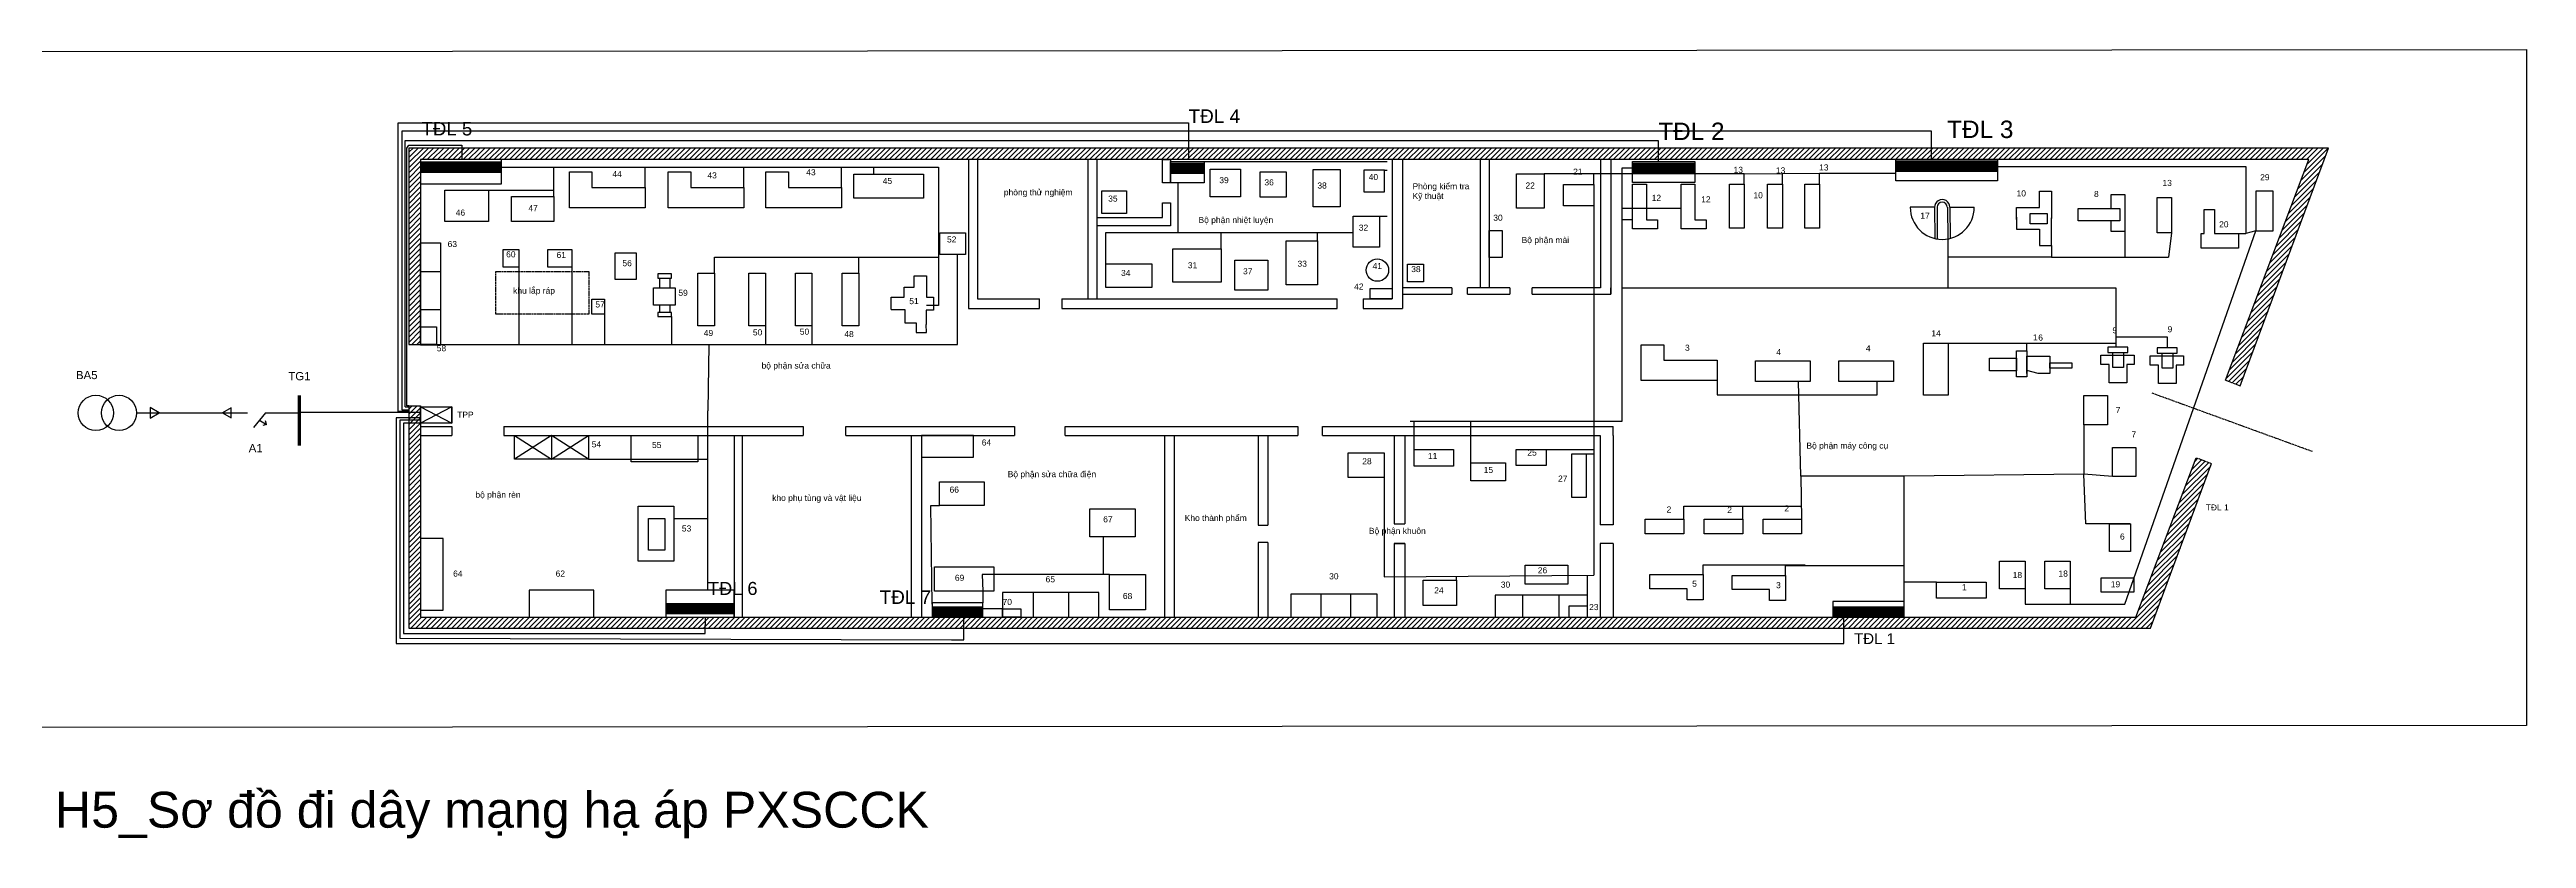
# Model space of a CAD drawing. Header units: inches. Extents: x 3841 to 42180, y -888 to 3732.
# Drawn here: x 28718 to 42180, y -602 to 3683 of the extents above; entities that cross this region are included whole.
import ezdxf

# ---------------------------------------------------------------- set-up
doc = ezdxf.new("R2010")
doc.units = ezdxf.units.IN
doc.header["$MEASUREMENT"] = 0
doc.linetypes.add('ACAD_ISO02W100', pattern=[15, 12, -3])
doc.linetypes.add('JIS_02_1.0', pattern=[2, 1, -1])
doc.layers.add('Layer2', color=1, linetype='JIS_02_1.0', lineweight=0)
doc.styles.get("Standard").update_dxf_attribs({"font": 'arial.ttf'})

msp = doc.modelspace()

# ---------------------------------------------------------------- hatches: boundary and pattern name
at = {"linetype": 'ACAD_ISO02W100'}
h = msp.add_hatch(dxfattribs=at)
h.set_pattern_fill('ANSI31', color=256, scale=6.214867)
h.set_pattern_definition([(45, (26101.761, -4095.612), (-13.952775, 13.952775), [])])
h.paths.add_polyline_path([(41104, 3148), (30671, 3148), (30671, 2080), (30735, 2080), (30735, 2633), (30735, 3085), (40997, 3085), (40544, 1887), (40625, 1856)])
h.paths.add_polyline_path([(40469, 1434), (40385, 1466), (40057, 599), (30735, 599), (30735, 1586), (30671, 1586), (30671, 540), (40137, 540)])
h.paths.add_polyline_path([(30735, 1747), (30671, 1747), (30671, 1635), (30735, 1635)])
h.paths.add_polyline_path([(30735, 1635), (30671, 1635), (30671, 1586), (30735, 1586)])

# ---------------------------------------------------------------- linework, layer by layer
for p, q in [((30614, 1839), (30614, 3285)), ((30614, 3285), (33189, 3285)), ((30635, 1724), (30635, 3242)), ((30635, 3242), (35466, 3242)), ((33189, 3285), (34909, 3285)), ((34909, 3285), (34909, 3085)), ((35466, 3242), (38945, 3242)), ((38945, 3242), (38945, 3085)), ((30652, 3164), (30652, 3189)), ((30652, 3189), (32592, 3189)), ((30652, 1742), (30652, 3164)), ((30661, 3148), (30671, 3164)), ((30661, 1747), (30661, 3148)), ((30671, 3164), (30960, 3164)), ((30960, 3164), (30960, 3085)), ((32592, 3189), (37462, 3189)), ((37462, 3189), (37462, 3075)), ((31174, 3044), (33550, 3044)), ((31459, 2885), (31459, 3044)), ((31955, 2934), (31955, 3044)), ((32492, 2934), (32492, 3044)), ((32611, 3018), (32611, 3018)), ((33022, 2934), (33022, 3044)), ((33199, 3006), (33199, 3044)), ((33550, 3044), (33550, 2292)), ((33712, 3085), (33712, 2276)), ((33761, 3085), (33761, 2328)), ((34361, 3085), (34361, 2328)), ((34410, 3085), (34410, 2328)), ((34767, 2959), (34767, 3085)), ((34767, 3085), (34811, 3085)), ((34811, 3085), (34811, 2959)), ((34993, 3075), (35988, 3075)), ((35974, 3028), (35974, 3028)), ((35974, 3028), (35988, 3028)), ((36015, 3085), (36015, 2328)), ((36071, 3085), (36071, 2276)), ((36493, 3085), (36493, 2389)), ((36542, 3085), (36542, 2389)), ((37928, 3008), (36841, 3007)), ((37112, 2949), (37112, 3007)), ((37148, 3085), (37148, 2389)), ((37204, 3085), (37204, 2355)), ((37322, 3038), (37264, 3038)), ((37264, 3038), (37264, 1662)), ((37928, 3008), (38338, 3012)), ((37928, 2952), (37928, 3008)), ((38137, 2952), (38137, 3010)), ((38338, 2952), (38338, 3012)), ((38338, 3012), (38753, 3012)), ((39305, 3048), (40655, 3048)), ((40655, 3048), (40655, 2683)), ((31105, 2919), (31459, 2919)), ((34811, 2959), (34767, 2959)), ((34767, 2771), (34767, 2850)), ((34767, 2850), (34811, 2850)), ((34811, 2850), (34811, 2726)), ((34853, 2690), (34853, 2959)), ((37112, 2834), (37112, 828)), ((39534, 2825), (39534, 2914)), ((39534, 2914), (39599, 2914)), ((39599, 2914), (39599, 2765)), ((40710, 2914), (40710, 2914)), ((34410, 2771), (34767, 2771)), ((34811, 2726), (34410, 2726)), ((35946, 2777), (35988, 2777)), ((37586, 2819), (37264, 2819)), ((37322, 2758), (37264, 2758)), ((38963, 2826), (38831, 2826)), ((38963, 2826), (38965, 2657)), ((38978, 2826), (38977, 2655)), ((39033, 2826), (39036, 2655)), ((39047, 2826), (39179, 2826)), ((39047, 2826), (39048, 2658)), ((39409, 2760), (39409, 2825)), ((39409, 2825), (39481, 2825)), ((39409, 2772), (39409, 2708)), ((39409, 2708), (39481, 2708)), ((39481, 2825), (39534, 2825)), ((39481, 2708), (39534, 2708)), ((39534, 2708), (39534, 2619)), ((39599, 2619), (39599, 2768)), ((39997, 2694), (39997, 2556)), ((39998, 670), (40710, 2699)), ((40429, 2814), (40485, 2814)), ((40710, 2699), (40655, 2683)), ((33654, 2080), (33654, 2570)), ((34460, 2519), (34460, 2690)), ((34460, 2690), (34853, 2690)), ((34853, 2690), (35804, 2690)), ((35086, 2601), (35086, 2690)), ((35610, 2643), (35610, 2690)), ((39036, 2655), (39036, 2389)), ((39534, 2619), (39599, 2619)), ((39599, 2619), (39599, 2556)), ((40251, 2688), (40235, 2556)), ((40485, 2683), (40655, 2683)), ((30844, 2476), (30735, 2476)), ((31269, 2500), (31269, 2080)), ((31557, 2500), (31557, 2080)), ((32332, 2468), (32332, 2556)), ((32332, 2556), (33550, 2556)), ((32332, 2468), (32332, 2468)), ((33117, 2468), (33117, 2556)), ((33418, 2392), (33418, 2453)), ((33418, 2453), (33485, 2453)), ((33485, 2453), (33485, 2338)), ((39599, 2556), (39036, 2556)), ((39599, 2556), (40235, 2556)), ((33293, 2271), (33293, 2338)), ((33293, 2338), (33364, 2338)), ((33364, 2338), (33364, 2392)), ((33364, 2392), (33418, 2392)), ((33485, 2338), (33523, 2338)), ((33550, 2292), (33485, 2292)), ((33523, 2338), (33523, 2267)), ((33761, 2328), (34098, 2328)), ((34098, 2276), (34098, 2328)), ((34221, 2328), (35716, 2328)), ((34221, 2328), (34221, 2276)), ((35716, 2276), (35716, 2328)), ((35858, 2328), (36015, 2328)), ((35858, 2328), (35858, 2276)), ((36339, 2389), (36071, 2389)), ((36071, 2355), (36339, 2355)), ((36339, 2389), (36339, 2355)), ((36655, 2389), (36425, 2389)), ((36425, 2355), (36425, 2389)), ((36425, 2355), (36655, 2355)), ((36655, 2389), (36655, 2355)), ((37148, 2389), (36776, 2389)), ((36776, 2355), (36776, 2389)), ((36776, 2355), (37204, 2355)), ((37204, 2355), (37204, 2389)), ((37264, 2389), (39948, 2389)), ((39948, 2389), (39948, 2066)), ((30843, 2269), (30734, 2269)), ((31735, 2246), (31735, 2080)), ((32099, 2232), (32099, 2080)), ((32609, 2182), (32609, 2080)), ((32862, 2182), (32862, 2080)), ((33293, 2271), (33366, 2271)), ((33366, 2271), (33366, 2198)), ((33366, 2198), (33428, 2198)), ((33428, 2198), (33428, 2146)), ((33523, 2267), (33483, 2267)), ((33483, 2267), (33483, 2190)), ((33484, 2146), (33483, 2190)), ((33712, 2276), (34098, 2276)), ((34221, 2276), (35716, 2276)), ((35858, 2276), (36071, 2276)), ((30671, 2080), (30735, 2080)), ((30821, 2080), (32301, 2080)), ((32301, 2080), (32297, 1720)), ((32301, 2080), (33654, 2080)), ((33428, 2146), (33484, 2146)), ((39038, 2088), (39948, 2088)), ((39409, 2046), (39409, 2046)), ((39464, 2046), (39464, 2088)), ((39948, 2123), (40227, 2123)), ((40227, 2123), (40227, 2062)), ((37781, 1886), (37781, 1807)), ((39527, 1924), (39464, 1940)), ((39589, 1924), (39527, 1924)), ((30614, 1716), (30614, 1839)), ((37781, 1807), (38225, 1807)), ((38236, 1366), (38223, 1880)), ((38225, 1807), (38652, 1807)), ((38652, 1807), (38652, 1880)), ((29197, 1709), (29794, 1709)), ((29892, 1709), (29827, 1630)), ((29860, 1670), (29898, 1646)), ((29898, 1646), (29877, 1641)), ((29892, 1709), (30076, 1709)), ((29898, 1646), (29893, 1666)), ((30735, 1711), (30076, 1711)), ((30735, 1682), (30602, 1682)), ((30602, 1682), (30602, 457)), ((30671, 1716), (30614, 1716)), ((30735, 1669), (30622, 1669)), ((30622, 1669), (30622, 486)), ((30671, 1724), (30635, 1724)), ((30735, 1654), (30643, 1654)), ((30643, 1654), (30643, 511)), ((30652, 1742), (30671, 1742)), ((30671, 1747), (30661, 1747)), ((30671, 1747), (30735, 1747)), ((30735, 1742), (30905, 1654)), ((30905, 1742), (30735, 1654)), ((30735, 1635), (30904, 1635)), ((30904, 1635), (30904, 1586)), ((30905, 1654), (30905, 1742)), ((31187, 1635), (32815, 1635)), ((31187, 1635), (31187, 1586)), ((32297, 747), (32297, 1720)), ((32815, 1635), (32815, 1586)), ((33047, 1635), (33962, 1635)), ((33047, 1586), (33047, 1635)), ((33962, 1635), (33962, 1586)), ((34239, 1635), (35502, 1635)), ((34239, 1586), (34239, 1635)), ((35502, 1635), (35502, 1586)), ((35637, 1635), (37217, 1635)), ((35637, 1586), (35637, 1635)), ((37264, 1662), (36114, 1662)), ((36135, 1510), (36135, 1662)), ((36443, 1438), (36443, 1662)), ((37217, 1586), (37217, 1635)), ((39775, 1645), (39775, 1376)), ((30735, 1586), (30904, 1586)), ((31187, 1586), (32815, 1586)), ((31446, 1586), (31246, 1457)), ((31246, 1457), (31246, 1586)), ((31246, 1586), (31446, 1457)), ((31446, 1586), (31446, 1457)), ((31446, 1457), (31647, 1586)), ((31647, 1457), (31446, 1586)), ((31647, 1586), (31647, 1457)), ((32440, 1586), (32440, 599)), ((32482, 1586), (32482, 599)), ((33047, 1586), (33962, 1586)), ((33402, 1586), (33402, 599)), ((33458, 1586), (33458, 599)), ((34239, 1586), (35502, 1586)), ((34779, 1586), (34779, 599)), ((34831, 1586), (34831, 599)), ((35288, 1586), (35288, 1099)), ((35339, 1586), (35339, 1099)), ((35637, 1586), (37146, 1586)), ((36027, 1586), (36027, 1106)), ((36085, 1586), (36085, 1106)), ((36853, 1510), (37112, 1510)), ((37070, 1486), (37070, 1486)), ((37070, 1486), (37112, 1486)), ((37146, 1586), (37146, 1102)), ((37217, 1586), (37217, 1102)), ((31647, 1457), (32297, 1457)), ((35972, 1358), (35972, 819)), ((38798, 1366), (38236, 1366)), ((38236, 1366), (38241, 1132)), ((39775, 1376), (38798, 1366)), ((38798, 685), (38798, 1366)), ((39930, 1363), (39775, 1376)), ((39785, 1107), (39775, 1376)), ((32111, 1135), (32297, 1135)), ((33515, 671), (33508, 1206)), ((33508, 1206), (33556, 1206)), ((35288, 1099), (35339, 1099)), ((36027, 1106), (36085, 1106)), ((37217, 1102), (37146, 1102)), ((37217, 1102), (37146, 1102)), ((37600, 1132), (37600, 1203)), ((37600, 1203), (37922, 1203)), ((37922, 1132), (37922, 1203)), ((37922, 1203), (38240, 1203)), ((40026, 1107), (39785, 1107)), ((34445, 1036), (34445, 831)), ((35288, 1005), (35288, 599)), ((35339, 1005), (35288, 1005)), ((35339, 1005), (35339, 599)), ((36027, 999), (36027, 599)), ((36085, 999), (36027, 999)), ((36027, 999), (36085, 999)), ((36085, 999), (36085, 599)), ((37146, 999), (37146, 599)), ((37217, 999), (37146, 999)), ((37217, 999), (37217, 599)), ((33529, 873), (33529, 873)), ((34480, 831), (33787, 831)), ((33787, 831), (33790, 741)), ((35972, 819), (37112, 828)), ((36365, 801), (36365, 822)), ((37078, 659), (37078, 827)), ((37705, 831), (37705, 884)), ((37705, 884), (38260, 884)), ((38154, 826), (38154, 880)), ((38154, 880), (38798, 880)), ((33790, 741), (33790, 677)), ((34064, 733), (34064, 599)), ((34259, 599), (34259, 733)), ((35628, 724), (35628, 599)), ((35791, 599), (35791, 724)), ((36365, 801), (36365, 801)), ((36724, 719), (36724, 599)), ((36924, 599), (36924, 719)), ((38973, 789), (38798, 789)), ((39455, 753), (39455, 670)), ((39701, 753), (39701, 670)), ((32281, 511), (32284, 599)), ((33688, 476), (33688, 599)), ((33898, 644), (33790, 644)), ((34064, 599), (34259, 599)), ((35577, 599), (35791, 599)), ((36724, 599), (36924, 599)), ((38470, 457), (38470, 599)), ((39455, 670), (39998, 670)), ((30602, 457), (38470, 457)), ((30622, 486), (33620, 476)), ((30643, 511), (32281, 511)), ((33620, 476), (33620, 476)), ((33620, 476), (33688, 476))]:
    msp.add_line(p, q)
for p, q in [((40544, 1887), (40625, 1856)), ((40144, 1818), (41015, 1501)), ((40385, 1466), (40469, 1434))]:
    msp.add_line(p, q, dxfattribs=at)
for points in [[(28654, 3672), (42180, 3683), (42180, 11), (28654, 0)], [(30735, 2954), (31174, 2954), (31174, 3085), (30735, 3085)], [(33090, 3006), (33469, 3006), (33469, 2875), (33090, 2875)], [(34811, 3075), (34993, 3075), (34993, 2959), (34811, 2959)], [(35026, 3033), (35191, 3033), (35191, 2883), (35026, 2883)], [(35298, 3019), (35440, 3019), (35440, 2881), (35298, 2881)], [(35587, 3032), (35733, 3032), (35733, 2828), (35587, 2828)], [(35974, 3028), (35862, 3028), (35862, 2910), (35974, 2910)], [(36691, 3007), (36841, 3007), (36841, 2821), (36691, 2821)], [(37322, 3075), (37661, 3075), (37661, 2960), (37322, 2960)], [(38753, 3085), (39305, 3085), (39305, 2970), (38753, 2970)], [(30867, 2919), (31105, 2919), (31105, 2749), (30867, 2749)], [(31229, 2885), (31459, 2885), (31459, 2749), (31229, 2749)], [(34438, 2915), (34571, 2915), (34571, 2793), (34438, 2793)], [(36946, 2949), (37112, 2949), (37112, 2834), (36946, 2834)], [(37848, 2952), (37928, 2952), (37928, 2713), (37848, 2713)], [(38056, 2952), (38137, 2952), (38137, 2713), (38056, 2713)], [(38258, 2952), (38338, 2952), (38338, 2713), (38258, 2713)], [(40173, 2879), (40251, 2879), (40251, 2688), (40173, 2688)], [(40804, 2914), (40710, 2914), (40710, 2699), (40804, 2699)], [(35804, 2777), (35946, 2777), (35946, 2609), (35804, 2609)], [(36543, 2700), (36614, 2700), (36614, 2554), (36543, 2554)], [(39483, 2792), (39575, 2792), (39575, 2737), (39483, 2737)], [(39743, 2820), (39970, 2820), (39970, 2753), (39743, 2753)], [(30735, 2633), (30844, 2633), (30844, 2078), (30735, 2078)], [(31183, 2596), (31269, 2596), (31269, 2500), (31183, 2500)], [(31427, 2597), (31557, 2597), (31557, 2500), (31427, 2500)], [(31792, 2578), (31907, 2578), (31907, 2433), (31792, 2433)], [(33557, 2687), (33697, 2687), (33697, 2570), (33557, 2570)], [(34824, 2601), (35086, 2601), (35086, 2420), (34824, 2420)], [(35439, 2643), (35610, 2643), (35610, 2405), (35439, 2405)], [(32025, 2441), (32099, 2441), (32099, 2464), (32025, 2464)], [(32242, 2468), (32332, 2468), (32332, 2182), (32242, 2182)], [(32519, 2468), (32609, 2468), (32609, 2182), (32519, 2182)], [(32772, 2468), (32862, 2468), (32862, 2182), (32772, 2182)], [(33027, 2468), (33117, 2468), (33117, 2182), (33027, 2182)], [(34460, 2519), (34709, 2519), (34709, 2391), (34460, 2391)], [(35161, 2539), (35339, 2539), (35339, 2375), (35161, 2375)], [(36098, 2517), (36185, 2517), (36185, 2421), (36098, 2421)], [(31665, 2327), (31735, 2327), (31735, 2246), (31665, 2246)], [(32001, 2388), (32119, 2388), (32119, 2294), (32001, 2294)], [(36015, 2328), (35896, 2328), (35896, 2385), (36015, 2385)], [(30735, 2176), (30821, 2176), (30821, 2080), (30735, 2080)], [(32025, 2232), (32099, 2232), (32099, 2255), (32025, 2255)], [(30735, 2080), (30735, 2080), (30735, 2154), (30735, 2154)], [(38903, 2088), (39038, 2088), (39038, 1806), (38903, 1806)], [(39409, 2046), (39464, 2046), (39464, 1905), (39409, 1905)], [(39905, 2038), (40014, 2038), (40014, 2066), (39905, 2066)], [(39932, 2037), (39991, 2037), (39991, 1956), (39932, 1956)], [(40173, 2034), (40282, 2034), (40282, 2062), (40173, 2062)], [(40200, 2033), (40259, 2033), (40259, 1952), (40200, 1952)], [(37990, 1992), (38288, 1992), (38288, 1880), (37990, 1880)], [(38443, 1992), (38740, 1992), (38740, 1880), (38443, 1880)], [(39262, 2006), (39409, 2006), (39409, 1937), (39262, 1937)], [(39589, 1982), (39709, 1982), (39709, 1953), (39589, 1953)], [(39775, 1803), (39903, 1803), (39903, 1645), (39775, 1645)], [(29315, 1709), (29265, 1738), (29265, 1680)], [(29659, 1709), (29705, 1682), (29705, 1736)], [(30735, 1742), (30905, 1742), (30905, 1654), (30735, 1654)], [(31246, 1586), (31647, 1586), (31647, 1457), (31246, 1457)], [(31879, 1586), (32241, 1586), (32241, 1444), (31879, 1444)], [(33458, 1469), (33740, 1469), (33740, 1586), (33458, 1586)], [(35777, 1493), (35972, 1493), (35972, 1358), (35777, 1358)], [(36135, 1510), (36349, 1510), (36349, 1419), (36135, 1419)], [(36689, 1510), (36853, 1510), (36853, 1424), (36689, 1424)], [(36992, 1486), (37070, 1486), (37070, 1250), (36992, 1250)], [(39930, 1521), (40058, 1521), (40058, 1363), (39930, 1363)], [(36443, 1438), (36631, 1438), (36631, 1341), (36443, 1341)], [(33556, 1334), (33798, 1334), (33798, 1206), (33556, 1206)], [(31917, 1202), (32111, 1202), (32111, 903), (31917, 903)], [(31973, 1135), (32063, 1135), (32063, 964), (31973, 964)], [(34372, 1188), (34619, 1188), (34619, 1036), (34372, 1036)], [(37390, 1132), (37600, 1132), (37600, 1053), (37390, 1053)], [(37712, 1132), (37922, 1132), (37922, 1053), (37712, 1053)], [(38031, 1132), (38241, 1132), (38241, 1053), (38031, 1053)], [(39914, 1107), (40028, 1107), (40028, 957), (39914, 957)], [(30735, 637), (30858, 637), (30858, 1027), (30735, 1027)], [(33529, 873), (33850, 873), (33850, 741), (33529, 741)], [(34480, 831), (34675, 831), (34675, 639), (34480, 639)], [(36738, 882), (36970, 882), (36970, 779), (36738, 779)], [(39316, 904), (39455, 904), (39455, 753), (39316, 753)], [(39562, 904), (39701, 904), (39701, 753), (39562, 753)], [(39868, 814), (40046, 814), (40046, 735), (39868, 735)], [(31326, 599), (31676, 599), (31676, 747), (31326, 747)], [(32068, 599), (32440, 599), (32440, 747), (32068, 747)], [(33516, 599), (33790, 599), (33790, 677), (33515, 677)], [(33898, 599), (34422, 599), (34422, 733), (33898, 733)], [(35464, 599), (35934, 599), (35934, 724), (35464, 724)], [(36184, 801), (36365, 801), (36365, 663), (36184, 663)], [(36575, 599), (37078, 599), (37078, 719), (36575, 719)], [(38411, 599), (38798, 599), (38798, 685), (38411, 685)], [(38973, 789), (39244, 789), (39244, 703), (38973, 703)], [(33898, 644), (33998, 644), (33998, 599), (33898, 599)], [(36975, 599), (37078, 599), (37078, 659), (36975, 659)]]:
    msp.add_lwpolyline(points, close=True)
for points in [[(40625, 1856), (41104, 3148), (30671, 3148), (30671, 2080)], [(40544, 1887), (40997, 3085), (30735, 3085), (30735, 2080)], [(31666, 2824), (31544, 2824), (31544, 3018), (31666, 3018), (31666, 2934)], [(32203, 2824), (32080, 2824), (32080, 3018), (32203, 3018), (32203, 2934)], [(32734, 2824), (32611, 2824), (32611, 3018), (32734, 3018), (32734, 2934)], [(31666, 2934), (31955, 2934), (31955, 2824), (31544, 2824), (31544, 2934)], [(32203, 2934), (32492, 2934), (32492, 2824), (32080, 2824), (32080, 2934)], [(32734, 2934), (33022, 2934), (33022, 2824), (32611, 2824), (32611, 2934)], [(37398, 2709), (37322, 2709), (37322, 2952), (37398, 2952), (37398, 2758)], [(37661, 2709), (37586, 2709), (37586, 2952), (37661, 2952), (37661, 2758)], [(39923, 2820), (39923, 2896), (39997, 2896), (39997, 2694), (39923, 2694), (39923, 2753)], [(37398, 2758), (37458, 2758), (37458, 2709), (37322, 2709), (37322, 2758)], [(37661, 2758), (37722, 2758), (37722, 2709), (37586, 2709), (37586, 2758)], [(40429, 2683), (40429, 2814)], [(40485, 2814), (40485, 2683)], [(40485, 2683), (40615, 2683), (40615, 2604), (40413, 2604), (40413, 2683), (40429, 2683)], [(32036, 2388), (32036, 2441), (32089, 2441), (32089, 2388)], [(32089, 2294), (32089, 2255), (32036, 2255), (32036, 2294)], [(37492, 1886), (37369, 1886), (37369, 2079), (37492, 2079), (37492, 1995)], [(39912, 1972), (39867, 1972), (39867, 2023), (40048, 2023), (40048, 1972), (40009, 1972)], [(40180, 1968), (40135, 1968), (40135, 2019), (40316, 2019), (40316, 1968), (40277, 1968)], [(37492, 1995), (37781, 1995), (37781, 1886), (37369, 1886), (37369, 1995)], [(39464, 1924), (39464, 2017), (39589, 2017), (39589, 1924)], [(40009, 1972), (40009, 1872), (39912, 1872), (39912, 1972)], [(40277, 1968), (40277, 1869), (40180, 1869), (40180, 1968)], [(30671, 1747), (30671, 540), (40137, 540), (40469, 1434)], [(30735, 1747), (30735, 599), (40057, 599), (40385, 1466)], [(37619, 753), (37415, 753), (37415, 831), (37705, 831), (37705, 753)], [(37619, 831), (37705, 831), (37705, 694), (37619, 694), (37619, 753)], [(38067, 749), (37864, 749), (37864, 826), (38154, 826), (38154, 749)], [(38067, 826), (38154, 826), (38154, 690), (38067, 690), (38067, 749)]]:
    msp.add_lwpolyline(points)
for points, const_width in [([(30735, 3044), (31174, 3044)], 62.1), ([(34811, 3038), (34993, 3038)], 62.1), ([(37322, 3038), (37661, 3038)], 62.1), ([(38753, 3048), (39305, 3048)], 62.1), ([(30076, 1668), (30076, 1804)], 17.8), ([(30076, 1668), (30076, 1531)], 17.8), ([(32068, 646), (32440, 646)], 62.1), ([(33515, 627), (33790, 627)], 62.1), ([(38411, 627), (38798, 627)], 62.1)]:
    msp.add_lwpolyline(points, dxfattribs=dict(const_width=const_width))
msp.add_lwpolyline([(31144, 2477), (31649, 2477), (31649, 2245), (31144, 2245)], close=True, dxfattribs=at)
for centre, radius in [((35935, 2485), 61), ((28970, 1709), 95.8), ((29096, 1709), 95.8)]:
    msp.add_circle(centre, radius)
for radius, start, end in [(41.9, 0, 181.0738), (27.7, 0, 180), (174, 180, 0)]:
    msp.add_arc((39005, 2826), radius, start, end)

# ---------------------------------------------------------------- texts
for s, p in [('44', (31778, 2991)), ('43', (32294, 2983)), ('43', (32831, 3000)), ('45', (33247, 2953)), ('39', (35076, 2957)), ('36', (35321, 2945)), ('40', (35888, 2974)), ('Phòng kiểm tra ', (36126, 2924)), ('21', (36999, 3003)), ('13', (37871, 3013)), ('13', (38101, 3010)), ('13', (38336, 3026)), ('13', (40202, 2942)), ('29', (40733, 2973)), ('47', (31321, 2805)), ('phòng thử nghiệm', (33905, 2891)), ('35', (34472, 2857)), ('38', (35609, 2928)), ('Kỹ thuật', (36126, 2871)), ('22', (36740, 2928)), ('12', (37426, 2861)), ('12', (37695, 2853)), ('10', (37979, 2875)), ('10', (39409, 2885)), ('8', (39830, 2882)), ('46', (30926, 2781)), ('Bộ phận nhiệt luyện', (34963, 2741)), ('32', (35834, 2699)), ('30', (36565, 2753)), ('17', (38886, 2764)), ('20', (40510, 2717)), ('63', (30882, 2610)), ('60', (31200, 2554)), ('61', (31474, 2551)), ('52', (33596, 2635)), ('Bộ phận mài', (36719, 2632)), ('56', (31832, 2506)), ('34', (34542, 2453)), ('31', (34905, 2495)), ('37', (35205, 2462)), ('33', (35501, 2503)), ('41', (35909, 2491)), ('38', (36119, 2474)), ('khu lắp ráp', (31238, 2357)), ('57', (31685, 2282)), ('59', (32136, 2345)), ('51', (33391, 2300)), ('42', (35809, 2379)), ('49', (32274, 2127)), ('50', (32541, 2130)), ('50', (32796, 2134)), ('48', (33038, 2121)), ('14', (38946, 2125)), ('9', (39930, 2142)), ('9', (40230, 2147)), ('58', (30823, 2044)), ('3', (37607, 2047)), ('4', (38103, 2023)), ('4', (38590, 2044)), ('1', (39498, 2103)), ('6', (39527, 2102)), ('bộ phận sửa chữa', (32588, 1950)), ('7', (39948, 1708)), ('54', (31665, 1522)), ('55', (31993, 1518)), ('64', (33785, 1532)), ('11', (36210, 1459)), ('25', (36750, 1477)), ('Bộ phận máy công cụ', (38267, 1515)), ('7', (40034, 1577)), ('Bộ phận sửa chữa điện', (33926, 1360)), ('28', (35853, 1430)), ('15', (36513, 1383)), ('27', (36917, 1336)), ('bộ phận rèn', (31033, 1248)), ('kho phụ tùng và vật liệu', (32646, 1231)), ('66', (33610, 1276)), ('53', (32155, 1065)), ('67', (34445, 1115)), ('Kho thành phẩm', (34888, 1122)), ('Bộ phận khuôn', (35889, 1052)), ('2', (37507, 1168)), ('2', (37837, 1166)), ('2', (38147, 1174)), ('6', (39971, 1021)), ('64', (30912, 820)), ('62', (31469, 820)), ('69', (33639, 797)), ('65', (34132, 789)), ('30', (35673, 805)), ('26', (36807, 838)), ('18', (39388, 812)), ('18', (39637, 820)), ('70', (33898, 666)), ('68', (34552, 698)), ('24', (36244, 729)), ('30', (36606, 760)), ('5', (37646, 765)), ('3', (38102, 757)), ('1', (39112, 746)), ('19', (39921, 762)), ('23', (37086, 638))]:
    msp.add_text(s, height=32.9).set_placement(p)
at = {"attachment_point": 1}
for s, width, gutter_width, insert, char_height in [('{\\fArial|b0|i0|c163|p34;TĐL 5}', 1140.8, 363, (30740, 3289), 72.61), ('{\\fArial|b0|i0|c163|p34;TĐL }4', 1155.57, 368, (34909, 3358), 73.55), ('{\\fArial|b0|i0|c163|p34;TĐL }2', 1486.03, 473, (37462, 3286), 94.58), ('{\\fArial|b0|i0|c163|p34;TĐL }3', 1486.03, 473, (39032, 3297), 94.58), ('BA5', 480.35, 18.5, (28862, 1937), 44.4), ('TG1', 480.35, 18.5, (30016, 1931), 44.4), ('{\\fArial|b0|i0|c163|p34;TPP}', 114.76, 164, (30934, 1716), 32.9), ('A1', 113.02, 18.5, (29801, 1540), 44.4), ('{\\fArial|b0|i0|c163|p34;TĐL 1}', 516.93, 164, (40437, 1212), 32.9), ('{\\fArial|b0|i0|c163|p34;TĐL 6}', 1111.65, 354, (32297, 791), 70.75), ('{\\fArial|b0|i0|c163|p34;TĐL }7', 1155.57, 368, (33230, 745), 73.55), ('{\\fArial|b0|i0|c163|p34;TĐL }1', 917.34, 292, (38526, 512), 58.38)]:
    msp.add_mtext_dynamic_manual_height_columns(s, width=width, gutter_width=gutter_width, heights=[0], dxfattribs=dict(at, insert=insert, char_height=char_height))
at = {"layer": 'Layer2', "linetype": 'ByBlock', "insert": (28748, -349), "char_height": 194.93, "attachment_point": 1}
msp.add_mtext_dynamic_manual_height_columns('H5_Sơ đồ đi dây mạng hạ áp PXSCCK', width=9493.24, gutter_width=975, heights=[0], dxfattribs=at)

doc.saveas('drawing.dxf')
